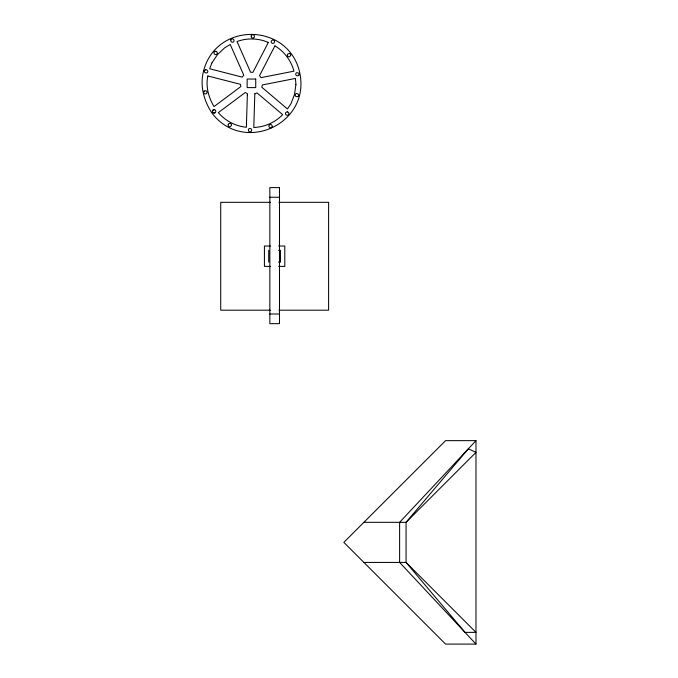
<?xml version="1.0" encoding="UTF-8"?>
<svg xmlns="http://www.w3.org/2000/svg" width="678" height="678" viewBox="0 0 678 678"><rect width="100%" height="100%" fill="white"/><g stroke="black" fill="none" stroke-linecap="round" stroke-linejoin="round"><path stroke-width="1.02" d="M203.57 71.029C199.722 85.513 203.807 100.539 211.807 112.853L211.926 113.031C243.063 154.423 309.948 124.583 299.956 73.758C289.904 22.925 216.663 20.73 203.586 70.876L203.646 70.724M212.968 110.048C211.129 111.709 214.316 114.328 215.579 112.184A1.703 1.703 0 0 0 212.968 110.048L214.621 109.667M475.981 440.649L399.622 522.323L399.622 562.426L475.981 644.1L445.582 644.1L343.848 542.375L445.582 440.649L475.981 440.649L475.981 644.1M269.844 197.256L279.497 197.256M270.437 202.315L220.723 202.315L220.723 310.193L270.437 310.193M278.895 202.315L328.61 202.315L328.61 310.193L278.895 310.193M270.53 246.029L264.42 246.029L264.42 266.403L270.53 266.403M278.683 246.029L284.794 246.029L284.794 266.403L278.683 266.403M278.539 250.318L280.506 250.318L280.506 262.115L278.539 262.115M269.844 314.007L279.497 314.007M363.908 522.323L406.063 522.323L475.981 452.37L468.354 448.802L406.063 522.323L406.063 562.426L465.015 632.371L475.981 632.371L406.063 562.426L363.908 562.426M268.708 250.318L268.708 262.115M215.299 112.531A1.703 1.703 0 0 1 212.892 112.455M247.351 95.123L246.368 127.252C235.622 126.278 225.291 120.845 218.324 112.616L245.241 92.539L247.351 93.606L247.351 95.123M254.809 93.852L253.784 127.472C264.556 127.15 275.217 122.43 282.667 114.641L257.013 92.903L254.809 93.852M274.582 41.621L274.141 42.85A1.703 1.703 0 0 1 271.268 42.222L271.259 42.163A1.585 1.585 0 0 1 271.353 40.985L272.37 40.087A1.703 1.703 0 0 1 274.505 41.189L274.582 41.621M228.155 124.642L228.198 125.523A1.703 1.703 0 0 0 230.334 126.625L231.478 125.371A1.703 1.703 0 0 0 228.562 123.862L228.155 124.642M207.858 75.961C205.536 86.513 208.561 97.463 214.028 106.573L240.834 86.581L240.402 84.309L207.858 75.961M295.913 84.64L294.498 94.513L290.93 103.81L287.455 108.98L261.784 87.225L262.361 84.936L295.439 78.428L295.913 84.64M251.216 35.9L251.191 36.782A1.703 1.703 0 0 0 254.47 36.875L254.081 35.222A1.703 1.703 0 0 0 251.674 35.146L251.216 35.9M248.36 129.634L248.75 131.286A1.703 1.703 0 0 0 251.157 131.363L251.436 131.024A1.703 1.703 0 0 0 248.826 128.888L248.36 129.634M230.791 39.943L231.054 41.621L232.198 42.239A1.703 1.703 0 0 0 233.969 41.163L233.944 39.909L232.986 38.968A1.703 1.703 0 0 0 231.003 39.553L230.791 39.943M272.242 126.396L272.132 126.828A1.703 1.703 0 0 1 269.937 127.811L268.869 126.489A1.703 1.703 0 0 1 271.87 125.15L272.242 126.396M290.692 55.393L289.642 56.732A1.703 1.703 0 0 1 287.675 54.104L289.252 53.469A1.703 1.703 0 0 1 290.692 55.393M211.892 62.961L209.663 68.766L242.199 77.114L243.775 75.182L230.232 44.519L224.859 47.655L217.519 54.579L211.892 62.961M268.319 42.468L252.902 72.343L250.597 72.266L237.02 41.528C247.021 37.799 258.555 38.154 268.319 42.468M274.912 45.858L259.538 75.656L260.979 77.648L293.947 71.165C291.226 60.706 284.201 51.384 274.912 45.858M204.222 91.098L203.942 91.437A1.703 1.703 0 0 0 204.442 93.793L206.146 93.869A1.703 1.703 0 0 0 205.451 90.666L204.222 91.098M298.812 75.148L297.718 75.877L296.456 75.614A1.703 1.703 0 0 1 296.65 72.682L298.684 73.088A1.703 1.703 0 0 1 298.812 75.148M205.29 69.919L204.934 70.19A1.703 1.703 0 0 0 204.942 72.588L206.587 73.029A1.703 1.703 0 0 0 207.782 70.936L206.578 69.741A1.703 1.703 0 0 0 205.29 69.919M297.769 96.598L296.066 96.615A1.703 1.703 0 0 1 296.896 93.437L298.371 94.276A1.703 1.703 0 0 1 297.769 96.598M255.733 79.038L247.156 79.038L247.156 87.615L255.733 87.615L255.733 79.038M279.497 187.603L269.844 187.603L269.844 323.66L279.497 323.66L279.497 187.603M215.918 51.291L215.477 51.274A1.703 1.703 0 0 0 213.926 53.104L214.892 54.503A1.703 1.703 0 0 0 217.011 51.994L215.918 51.291M287.472 111.929L287.031 111.904A1.703 1.703 0 0 0 285.472 113.734L285.489 113.794A1.593 1.593 0 0 0 286.04 114.853L287.311 115.294A1.703 1.703 0 0 0 288.862 113.455L288.769 113.023A1.703 1.703 0 0 0 287.472 111.929"/></g></svg>
